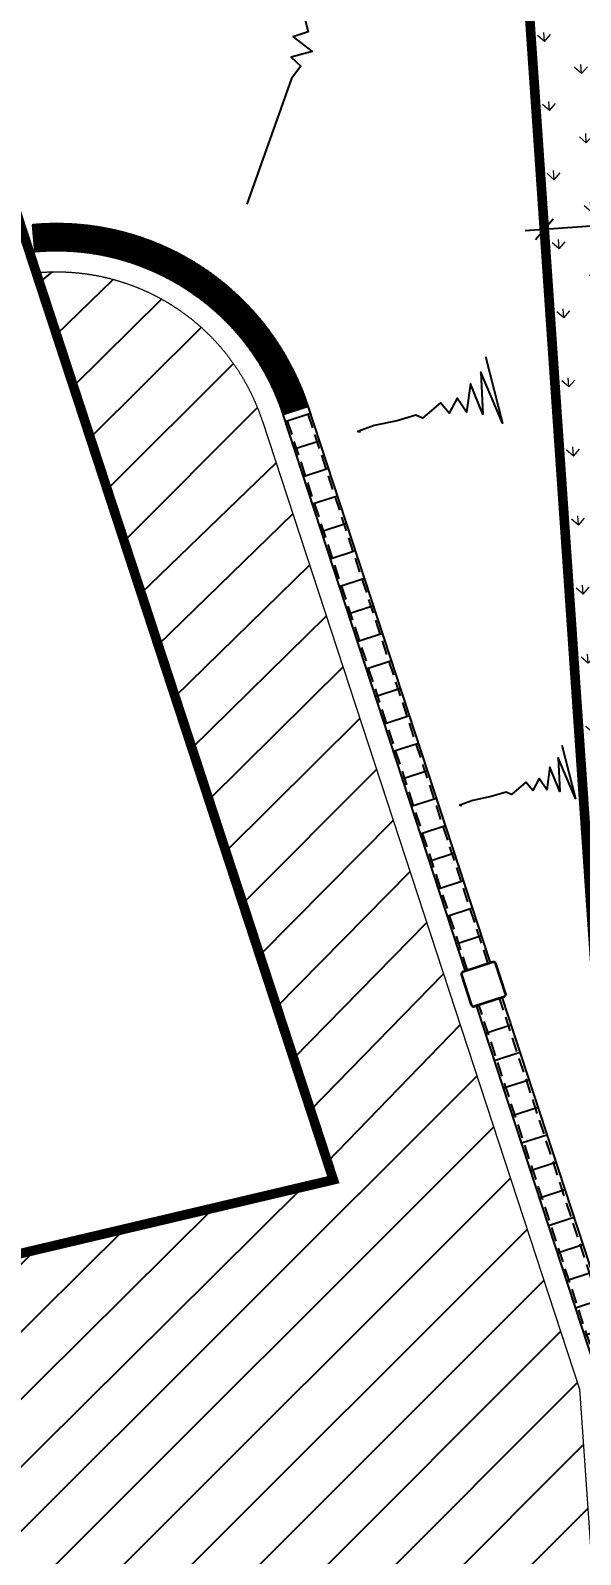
# Model space of a CAD drawing. Header units: millimetres. Extents: x 834681283 to 835686922, y 817551134 to 819407044.
# Drawn here: x 835196454 to 835207868, y 818143165 to 818174784 of the extents above; entities that cross this region are included whole.
import ezdxf
from ezdxf.xclip import XClip

# ---------------------------------------------------------------- set-up
doc = ezdxf.new("R2010")
doc.units = ezdxf.units.MM
doc.header["$LTSCALE"] = 1200
doc.header["$MEASUREMENT"] = 0
doc.header["$XCLIPFRAME"] = 0
for name, pattern in [('P01-MAGP-EVA-GREENERY$0$DOT', [0.25, 0, -0.25]), ('P01-MAGP-EVA-GREENERY$0$HIDDEN', [0.375, 0.25, -0.125]), ('P01-MAGP-EVA-GREENERY$0$HIDDEN2', [0.1875, 0.125, -0.0625]), ('SITE BOUNDARY$0$CENTER', [2, 1.25, -0.25, 0.25, -0.25]), ('SITE BOUNDARY$0$PHANTOM', [2.5, 1.25, -0.25, 0.25, -0.25, 0.25, -0.25])]:
    doc.linetypes.add(name, pattern=pattern)
doc.layers.get('Defpoints').update_dxf_attribs({"color": 15})
for name, color, linetype, lineweight in [('P01-MAAN-P-EVA$0$AR-DIM_AR_', 4, 'Continuous', 25), ('P01-MAGP-EVA-GREENERY$0$AR-HATCH_AR_', 8, 'Continuous', 13), ('P01-MAGP-EVA-GREENERY$0$DR-FLD', 8, 'Continuous', 25), ('P01-MAGP-EVA-GREENERY$0$DR-PIT', 8, 'P01-MAGP-EVA-GREENERY$0$HIDDEN2', 35), ('P01-MAGP-EVA-GREENERY$0$RLP916', 4, 'Continuous', 0), ('SITE BOUNDARY$0$AR-SIMS_BL_400', 1, 'SITE BOUNDARY$0$PHANTOM', 140)]:
    doc.layers.add(name, color=color, linetype=linetype, lineweight=lineweight)
for name, color, linetype in [('P01-MAAN-P-EVA$0$HATCH', 9, 'Continuous'), ('P01-MAGP-EVA-GREENERY$0$AR-LANDS_AR_MI_', 9, 'Continuous'), ('P01-MAGP-EVA-GREENERY$0$SURFACE CHANNEL', 8, 'Continuous'), ('SITE BOUNDARY$0$XIQU-RLP0830A', 6, 'Continuous')]:
    doc.layers.add(name, color=color, linetype=linetype)
doc.styles.add('P01-MAAN-P-EVA$0$ARIAL', font='arial.ttf', dxfattribs={"width": 0.8})
doc.linetypes.add('P01-MAGP-EVA-GREENERY$0$FENCELINE2', pattern='A,0.25,-0.1,[132,ltypeshp.shx,S=0.1,R=0,X=-0.1,Y=0],-0.1,1', length=1.45)
doc.dimstyles.new('P01-MAAN-P-EVA$0$DIM-500', dxfattribs={"dimscale": 400, "dimtxt": 2, "dimasz": 1, "dimexe": 1, "dimexo": 1, "dimgap": 1, "dimtad": 1, "dimdec": 0, "dimrnd": 0.1, "dimdsep": 46, "dimtxsty": 'P01-MAAN-P-EVA$0$ARIAL', "dimblk1": 'P01-MAAN-P-EVA$0$_OBLIQUE', "dimblk2": 'P01-MAAN-P-EVA$0$_OBLIQUE', "dimsah": 1, "dimcen": 5, "dimdle": 1, "dimclrd": 8, "dimclre": 8, "dimclrt": 4, "dimadec": 3, "dimazin": 2, "dimtfac": 1, "dimtdec": 0, "dimtix": 1, "dimtmove": 2, "dimatfit": 0, "dimldrblk": 'P01-MAAN-P-EVA$0$_OBLIQUE', "dimfxl": 1, "dimtolj": 1, "dimarcsym": 0})

# ---------------------------------------------------------------- blocks, each defined once
blk = doc.blocks.new('SITE BOUNDARY')
at = {"layer": 'SITE BOUNDARY$0$AR-SIMS_BL_400', "ltscale": 3, "const_width": 0.2}
for points in [[(835205.967713655, 818187.3215969054), (835227.4017731363, 818191.1423574201, 0.04919379695137301), (835256.6874020555, 818199.3961517689), (835258.8234410972, 818200.232073454), (835285.938085068, 818202.0513295376), (835285.9727178891, 818201.4156632093), (835309.2716431464, 818202.6718212748), (835309.2208451042, 818203.6140114499), (835336.548215934, 818205.4478256224), (835336.7910000669, 818204.998000004), (835338.0060000003, 818193.445), (835338.3870000002, 818177.043), (835337.6760000006, 818162.317), (835336.3740000002, 818150.7069999996), (835335.9430000004, 818146.5350000003), (835335.0780000007, 818138.0100000005), (835334.5610000003, 818125.5499999999), (835334.7450000006, 818110.3709999997), (835335.6156377018, 818097.3093875501), (835212.7614046936, 818088.7203368283)], [(835118.3382164289, 818191.3527021519), (835119.7278151001, 818191.4372147409, 0.3759908120438026), (835144.6618437314, 818176.3934268437), (835205.967713655, 818187.3215969054), (835212.7614046936, 818088.7203368283), (835125.9384592712, 818082.6503054047)]]:
    blk.add_lwpolyline(points, format="xyb", close=True, dxfattribs=at)
at = {"layer": 'SITE BOUNDARY$0$XIQU-RLP0830A', "color": 212, "linetype": 'SITE BOUNDARY$0$CENTER', "ltscale": 0.8, "true_color": 0xb300b3, "const_width": 0.2}
blk.add_lwpolyline([(835192.7539657669, 818181.4129546364), (835202.7385886739, 818150.9399030487), (835191.844, 818148.372), (835179.214, 818138.785), (835194.734, 818069.578)], dxfattribs=at)
blk = doc.blocks.new('P01-MAAN-P-EVA$0$_OBLIQUE')
at = {"color": 0, "linetype": 'ByBlock'}
blk.add_line((-0.5, -0.5), (0.5, 0.5), dxfattribs=at)
blk = doc.blocks.new('*D1571')
at = {"layer": 'Defpoints', "color": 0, "transparency": 16777216}
for p in [(835207116.3620417, 818170654.1825669), (835222141.9721122, 818170806.6435246), (835207177.4479166, 818169775.5780611)]:
    blk.add_point(p, dxfattribs=at)
at = {"layer": 'P01-MAAN-P-EVA$0$AR-DIM_AR_', "color": 8, "lineweight": -2, "transparency": 16777216}
for p, q in [((835222114.2286773, 818171205.680242), (835222052.4952834, 818172093.5980812)), ((835222479.2754357, 818171722.304799), (835206717.3253243, 818170626.439132)), ((835207149.7044816, 818170174.6147785), (835207088.6186067, 818171053.2192842))]:
    blk.add_line(p, q, dxfattribs=at)
at = {"layer": 'P01-MAAN-P-EVA$0$AR-DIM_AR_', "color": 8, "lineweight": -2, "transparency": 16777216, "xscale": 400, "yscale": 400, "zscale": 400}
for p, rotation in [((835222080.2387183, 818171694.5613639), 3.977147447830137), ((835207116.3620417, 818170654.1825669), 183.9771474478301)]:
    blk.add_blockref('P01-MAAN-P-EVA$0$_OBLIQUE', p, dxfattribs=dict(at, rotation=rotation))
at = {"layer": 'P01-MAAN-P-EVA$0$AR-DIM_AR_', "color": 4, "transparency": 16777216, "insert": (835214534.1649767, 818172096.8381557), "char_height": 800, "attachment_point": 5, "rotation": 3.977147447830152, "style": 'P01-MAAN-P-EVA$0$ARIAL'}
blk.add_mtext('\\A1;15000 (NON-BUILDING AREA)', dxfattribs=at)
blk = doc.blocks.new('P01-MAGP-EVA-GREENERY$0$A$C7D203562')
at = {"layer": 'P01-MAGP-EVA-GREENERY$0$DR-PIT', "ltscale": 25.4}
blk.add_lwpolyline([(-700.0000169277191, -699.9999831914902), (-50.00001692771912, -699.9999824762344, 0.4142135548149707), (-1.692771911621094e-05, -649.9999837875366), (-7.152557373046875e-07, -7.152557373046875e-07, 0.4142135630697067), (-50.00000071525574, 49.99999928474426), (-700.0000009536743, 50.00001549720764, 0.4142135616764832), (-750.000000834465, 1.561641693115234e-05), (-750.0000169277191, -649.9999819993973, 0.4142135699512809)], format="xyb", close=True, dxfattribs=at)
blk = doc.blocks.new('P01-MAGP-EVA-GREENERY')
at = {"layer": 'P01-MAGP-EVA-GREENERY$0$AR-HATCH_AR_'}
h = blk.add_hatch(dxfattribs=at)
h.set_pattern_fill('GRASS', color=256, scale=40, style=0)
h.set_pattern_definition([(93.99894873817387, (835214888.6500795, 818166455.2138538), (-766.7727033301991, 666.5700422175499), [190.5, -1246.3409792]), (48.99894873817385, (835214888.6500795, 818166455.2138538), (-766.7727034214879, 666.5700422969093), [190.5, -825.5000000000002]), (138.9989487381739, (835214888.6500795, 818166455.2138538), (-666.5700422969093, -766.7727034214879), [190.5, -825.5])])
edge = h.paths.add_edge_path()
edge.add_line((835229315.9751024, 818185237.824158), (835228532.2904402, 818185074.0953093))
edge.add_line((835228532.2904402, 818185074.0953093), (835220633.926663, 818182566.745887))
edge.add_line((835220633.926663, 818182566.745887), (835217302.2657557, 818179835.9621701))
edge.add_line((835217302.2657557, 818179835.9621701), (835207384.1434686, 818177760.4408507))
edge.add_line((835207384.1434686, 818177760.4408507), (835206634.2819219, 818177626.5849084))
edge.add_line((835206634.2819219, 818177626.5849084), (835208851.6045074, 818145909.1785245))
edge.add_line((835208851.6045074, 818145909.1785245), (835213808.8683382, 818146255.7327802))
edge.add_line((835213808.8683382, 818146255.7327802), (835213570.6471041, 818149663.3536255))
edge.add_arc((835210203.8641164, 818149427.987301), 3374.999998976072, 3.998948727228206, 43.99894622255986)
edge.add_line((835212631.6790607, 818151772.4146489), (835210473.9193091, 818154006.9223278))
edge.add_arc((835215743.1769284, 818159095.1979823), 7324.999999650416, 183.998948747375, 223.9989462433228, ccw=False)
edge.add_line((835208436.0108867, 818158584.3658826), (835208037.3007089, 818164287.5818466))
edge.add_arc((835221728.8845547, 818165244.742647), 13725.00000021772, 93.99896719983718, 183.9989671973203, ccw=False)
edge.add_line((835220771.7237537, 818178936.3264928), (835225160.2996364, 818179243.1261187))
edge.add_arc((835224857.1923794, 818183607.6147007), 4375.001096204534, 273.9727281286947, 349.3888190018428)
edge.add_line((835229157.3784771, 818182801.988164), (835229218.7546179, 818183224.7245363))
edge.add_line((835229218.7546179, 818183224.7245363), (835229294.226794, 818184002.2622668))
edge.add_line((835229294.226794, 818184002.2622668), (835229318.6173687, 818184547.8346524))
edge.add_line((835229318.6173687, 818184547.8346524), (835229315.9751024, 818185237.824158))
h.paths.add_polyline_path([(835212070.8103683, 818152126.9264222), (835209577.0115716, 818151952.589019), (835209695.4515723, 818150256.307472), (835212189.2189891, 818150431.093717)], flags=16)
at = {"layer": 'P01-MAGP-EVA-GREENERY$0$DR-FLD'}
h = blk.add_hatch(dxfattribs=at)
h.set_pattern_fill('_USER', color=256, scale=600, angle=90, style=0, pattern_type=0)
h.set_pattern_definition([(18.14159946271389, (835206000.1402193, 818155438.8636017), (-186.8198804051266, 570.1739491465866), [])])
h.paths.add_polyline_path([(835206000.1402193, 818155438.8636017), (835202215.4530624, 818166989.7222037), (835201692.793609, 818166818.4706466), (835205477.4807665, 818155267.612043)])
h = blk.add_hatch(dxfattribs=at)
h.set_pattern_fill('_USER', color=256, scale=600, angle=90, style=0, pattern_type=0)
h.set_pattern_definition([(18.1415994636013, (835206233.6650653, 818154726.1461812), (-186.8198804139574, 570.1739491436936), [])])
h.paths.add_polyline_path([(835208297.0697677, 818146662.2313273), (835205711.0056161, 818154554.8946097), (835206233.6650653, 818154726.1461812), (835208840.9726727, 818146768.6479095)])
at = {"layer": 'P01-MAGP-EVA-GREENERY$0$AR-LANDS_AR_MI_'}
blk.add_line((835206634.2819219, 818177626.5849084), (835208851.6045074, 818145909.1785245), dxfattribs=at)
blk.add_lwpolyline([(835203248.7894108, 818175531.6563493), (835201900.9707545, 818176004.8870014), (835202215.8260329, 818174756.9795989), (835201904.2620037, 818174650.0762292), (835202302.3008078, 818174347.3179824), (835201864.9271494, 818174229.754633), (835202065.6447016, 818174043.6662635), (835201872.185617, 818173789.100726), (835200946.4116472, 818171181.6161969)], dxfattribs=at)
at = {"layer": 'P01-MAGP-EVA-GREENERY$0$AR-LANDS_AR_MI_', "linetype": 'ByBlock'}
for points in [[(835205896.9411598, 818168020.2403269), (835206248.1092272, 818166638.2278763), (835205796.6668078, 818167694.9894613), (835205842.1000553, 818166820.7963998), (835205582.9506887, 818167452.1482067), (835205503.4614367, 818166862.6215069), (835205310.172226, 818167157.6117908), (835205141.5311604, 818166842.6848483), (835204963.9116547, 818167056.0344839), (835204589.9257444, 818166739.4881321), (835204450.2620939, 818166802.5527393), (835204064.7911848, 818166688.2453674), (835203588.1691976, 818166587.7046995), (835203248.2760983, 818166466.5147127), (835203304.3016231, 818166462.1099657)], [(835207482.1077697, 818159956.9903563), (835207763.0422238, 818158851.3803962), (835207401.8882878, 818159696.7896643), (835207438.2348855, 818158997.4352156), (835207230.9153923, 818159502.5166595), (835207167.3239914, 818159030.8953001), (835207012.6926218, 818159266.8875275), (835206877.7797695, 818159014.9459741), (835206735.6841656, 818159185.6256824), (835206436.4954371, 818158932.3886013), (835206324.7645168, 818158982.8402872), (835206016.3877895, 818158891.3943896), (835205635.0901996, 818158810.9618545), (835205363.1757195, 818158714.0098648), (835205407.9961408, 818158710.486068)], [(835207482.1077697, 818159956.9903563), (835207763.0422238, 818158851.3803962), (835207401.8882878, 818159696.7896643), (835207438.2348855, 818158997.4352156), (835207230.9153923, 818159502.5166595), (835207167.3239914, 818159030.8953001), (835207012.6926218, 818159266.8875275), (835206877.7797695, 818159014.9459741), (835206735.6841656, 818159185.6256824), (835206436.4954371, 818158932.3886013), (835206324.7645168, 818158982.8402872), (835206016.3877895, 818158891.3943896), (835205635.0901996, 818158810.9618545), (835205363.1757195, 818158714.0098648), (835205407.9961408, 818158710.486068)]]:
    blk.add_lwpolyline(points, dxfattribs=at)
at = {"layer": 'P01-MAGP-EVA-GREENERY$0$DR-FLD', "linetype": 'P01-MAGP-EVA-GREENERY$0$DOT', "ltscale": 5.35, "const_width": 550}
blk.add_lwpolyline([(835201954.0655153, 818166904.2726936, 0.3494998712034902), (835196518.1906155, 818170473.7151265)], format="xyb", dxfattribs=at)
at = {"layer": 'P01-MAGP-EVA-GREENERY$0$DR-FLD'}
blk.add_lwpolyline([(835196543.2976712, 818170199.8636416, -0.3494998712034902), (835201692.793609, 818166818.4706466), (835202215.4530624, 818166989.7222037, 0.3494998712011478), (835196493.0934577, 818170747.5675181)], format="xyb", close=True, dxfattribs=at)
for points in [[(835206000.1402193, 818155438.8636017), (835202215.4530624, 818166989.7222037), (835201692.793609, 818166818.4706466), (835205477.4807665, 818155267.612043)], [(835208297.0697677, 818146662.2313273), (835205711.0056161, 818154554.8946097), (835206233.6650653, 818154726.1461812), (835208840.9726727, 818146768.6479095)]]:
    blk.add_lwpolyline(points, close=True, dxfattribs=at)
at = {"layer": 'P01-MAGP-EVA-GREENERY$0$RLP916', "linetype": 'P01-MAGP-EVA-GREENERY$0$FENCELINE2'}
blk.add_lwpolyline([(835196573.10963, 818169757.7210938, -0.350001108325439), (835201265.2391587, 818166678.1236862), (835207845.7257276, 818146594.4902254), (835213873.1115303, 818060376.1242896), (835249478.7595128, 818062865.2572773)], format="xyb", dxfattribs=at)
blk.add_lwpolyline([(835196573.10963, 818169757.7210938, -0.350001108325439), (835201265.2391587, 818166678.1236862), (835207845.7257276, 818146594.4902254), (835213873.1115303, 818060376.1242896), (835249478.7595128, 818062865.2572773)], format="xyb", dxfattribs=at)
at = {"layer": 'P01-MAGP-EVA-GREENERY$0$SURFACE CHANNEL', "linetype": 'P01-MAGP-EVA-GREENERY$0$HIDDEN'}
for points in [[(835205952.6257237, 818155423.2952782), (835202167.9385672, 818166974.153881, 0.3494998712030545), (835196497.656796, 818170697.7761947)], [(835205524.9952621, 818155283.1803671), (835201740.3081042, 818166834.0389699, 0.3494998712012024), (835196538.7329209, 818170249.6548362)]]:
    blk.add_lwpolyline(points, format="xyb", dxfattribs=at)
for points in [[(835208375.8209543, 818146252.7092643), (835208346.515487, 818146671.9055625), (835205758.5201114, 818154570.4629344)], [(835208824.7253536, 818146284.0914297), (835208791.5269542, 818146758.9736742), (835206186.1505696, 818154710.5778568)]]:
    blk.add_lwpolyline(points, dxfattribs=at)
at = {"layer": 'P01-MAGP-EVA-GREENERY$0$DR-PIT', "rotation": 18.14160109347502}
blk.add_blockref('P01-MAGP-EVA-GREENERY$0$A$C7D203562', (835206110.7375345, 818155422.4857564), dxfattribs=at)
blk = doc.blocks.new('P01-MAAN-P-EVA')
at = {"layer": 'P01-MAAN-P-EVA$0$HATCH', "ltscale": 0.1}
h = blk.add_hatch(dxfattribs=at)
h.set_pattern_fill('_USER', color=240, scale=1000, angle=45, pattern_type=0)
h.set_pattern_definition([(45, (0, 0), (-707.1067811865474, 707.1067811865476), [])])
edge = h.paths.add_edge_path()
edge.add_arc((835196988.9345523, 818165276.9745445), 4500.000000514357, 18.141599978340707, 95.30201113692448, ccw=False)
edge.add_line((835201265.2391587, 818166678.1236862), (835207845.7257276, 818146594.4902254))
edge.add_line((835207845.7257276, 818146594.4902254), (835213873.1115303, 818060376.1242896))
edge.add_line((835213873.1115303, 818060376.1242896), (835249478.7595128, 818062865.2572773))
edge.add_line((835249478.7595128, 818062865.2572773), (835248373.9996351, 818055694.0373124))
edge.add_line((835248373.9996351, 818055694.0373124), (835252894.9996349, 818008746.0373122))
edge.add_line((835252894.9996349, 818008746.0373122), (835250407.9996349, 818006215.0373122))
edge.add_line((835250407.9996349, 818006215.0373122), (835243260.9996346, 818005049.0373126))
edge.add_line((835243260.9996346, 818005049.0373126), (835236208.1431193, 818004470.2020658))
edge.add_line((835236208.1431193, 818004470.2020658), (835241212.9533161, 818020285.1361902))
edge.add_line((835241212.9533161, 818020285.1361902), (835241220.2103381, 818039416.008414))
edge.add_line((835241220.2103381, 818039416.008414), (835229055.7083666, 818038576.0394297))
edge.add_line((835229055.7083666, 818038576.0394297), (835228294.9256233, 818049593.7595501))
edge.add_line((835228294.9256233, 818049593.7595501), (835229458.61106, 818057956.1832129))
edge.add_line((835229458.61106, 818057956.1832129), (835210625.7706214, 818056639.6099429))
edge.add_line((835210625.7706214, 818056639.6099429), (835209478.331739, 818073053.0781873))
edge.add_line((835209478.331739, 818073053.0781873), (835194734, 818069578))
edge.add_line((835194734, 818069578), (835179214, 818138785))
edge.add_line((835179214, 818138785), (835191844, 818148372))
edge.add_line((835191844, 818148372), (835202738.5886738, 818150939.9030486))
edge.add_line((835202738.5886738, 818150939.9030486), (835196573.10963, 818169757.7210938))
at = {"layer": 'P01-MAAN-P-EVA$0$AR-DIM_AR_'}
dim = blk.add_linear_dim(base=(835207116.3620417, 818170654.1825669), p1=(835222141.9721123, 818170806.6435246), p2=(835207177.4479165, 818169775.5780611), angle=3.977147447830153, text='15000 (NON-BUILDING AREA)', dimstyle='P01-MAAN-P-EVA$0$DIM-500', dxfattribs=at)
dim.commit()
dim.dimension.update_dxf_attribs({"geometry": '*D1571', "text_midpoint": (835214534.1649767, 818172096.8381557)})

msp = doc.modelspace()

# ---------------------------------------------------------------- block references
ref = msp.add_blockref('SITE BOUNDARY', (0, 0), dxfattribs=dict(xscale=1000, yscale=1000, zscale=1000))
XClip(ref).set_block_clipping_path([(835171.4179906907, 818003.0079180738), (835381.5676709538, 818003.0079180738), (835380.9419443216, 818241.1415228392), (835171.4179906907, 818241.1415228392)])
ref = msp.add_blockref('P01-MAGP-EVA-GREENERY', (0, 0))
XClip(ref).set_block_clipping_path([(835304579.184374, 818174710.1626656), (835305796.165823, 818174873.3149368), (835307662.0338197, 818174689.8070786), (835310520.3633885, 818174065.1796945), (835313081.8681743, 818173026.565997), (835315581.7919986, 818171259.1109881), (835317651.2761323, 818169000.3924677), (835319046.8494221, 818167007.0337248), (835320133.4085228, 818164236.8954862), (835320669.2049217, 818161588.339545), (835320843.1778568, 818158211.368624), (835320023.4914253, 818155637.3225639), (835307775.6753732, 818112927.0695825), (835307486.5656325, 818111403.7745718), (835306472.3023188, 818108849.5676203), (835303557.4701333, 818104111.4948183), (835299124.0129836, 818101088.6384549), (835297415.7114913, 818099718.8653644), (835294427.9237889, 818098869.5449544), (835299696.7221286, 818083540.2194344), (835299696.7221286, 818003007.9180738), (835381567.6709538, 818003007.9180738), (835381567.6709538, 818241141.5228392), (835171417.9906907, 818241141.5228392), (835171417.9906907, 818003007.9180738), (835299646.7221286, 818003007.9180738), (835299646.7221286, 818083531.8665625), (835294380.6194693, 818098853.3491247), (835289071.6246588, 818097781.3911836), (835244007.6001352, 818094631.0239012), (835243402.3726704, 818094599.0591453), (835242636.0318141, 818094583.6296563), (835241827.5000405, 818094619.5304664), (835240278.7908783, 818094803.1013474), (835238615.9808831, 818095198.6516088), (835236837.1062446, 818095894.4355551), (835235914.818166, 818096333.9795084), (835235308.0351869, 818096662.1879468), (835233986.3356233, 818097536.8864938), (835232722.909551, 818098548.7006296), (835231238.5995908, 818100145.3524557), (835230243.8710234, 818101523.0034088), (835229459.3735335, 818102997.1350085), (835228749.5628562, 818104567.991932), (835228038.0088664, 818107442.8705243), (835228019.3892208, 818108529.8695997), (835224832.3401604, 818154118.6039063), (835224786.1936965, 818154547.7584285), (835224773.2807815, 818155026.8918852), (835224783.5408298, 818155896.2038279), (835224816.9600604, 818156261.0471077), (835224880.3945836, 818156930.3651428), (835224980.8038678, 818157693.5020338), (835225188.0995655, 818158657.4187651), (835225368.2602261, 818159369.90378), (835225838.1759521, 818160711.976452), (835226139.2108691, 818161405.4137219), (835226545.7954304, 818162235.3437661), (835227243.4511546, 818163421.3939792), (835227831.7674248, 818164241.3849411), (835228201.1016024, 818164708.4587804), (835228901.1138991, 818165512.979474), (835229693.714691, 818166280.4427017), (835231339.2155919, 818167719.4297662), (835233198.9440969, 818168772.0604982), (835234724.5905447, 818169505.6878428), (835236291.5872612, 818169941.2428173), (835238731.1858591, 818170106.814821)])

# ---------------------------------------------------------------- next in the draw order: block references
msp.add_blockref('P01-MAAN-P-EVA', (2.384185791015625e-07, -2.384185791015625e-07))

doc.saveas('drawing.dxf')
